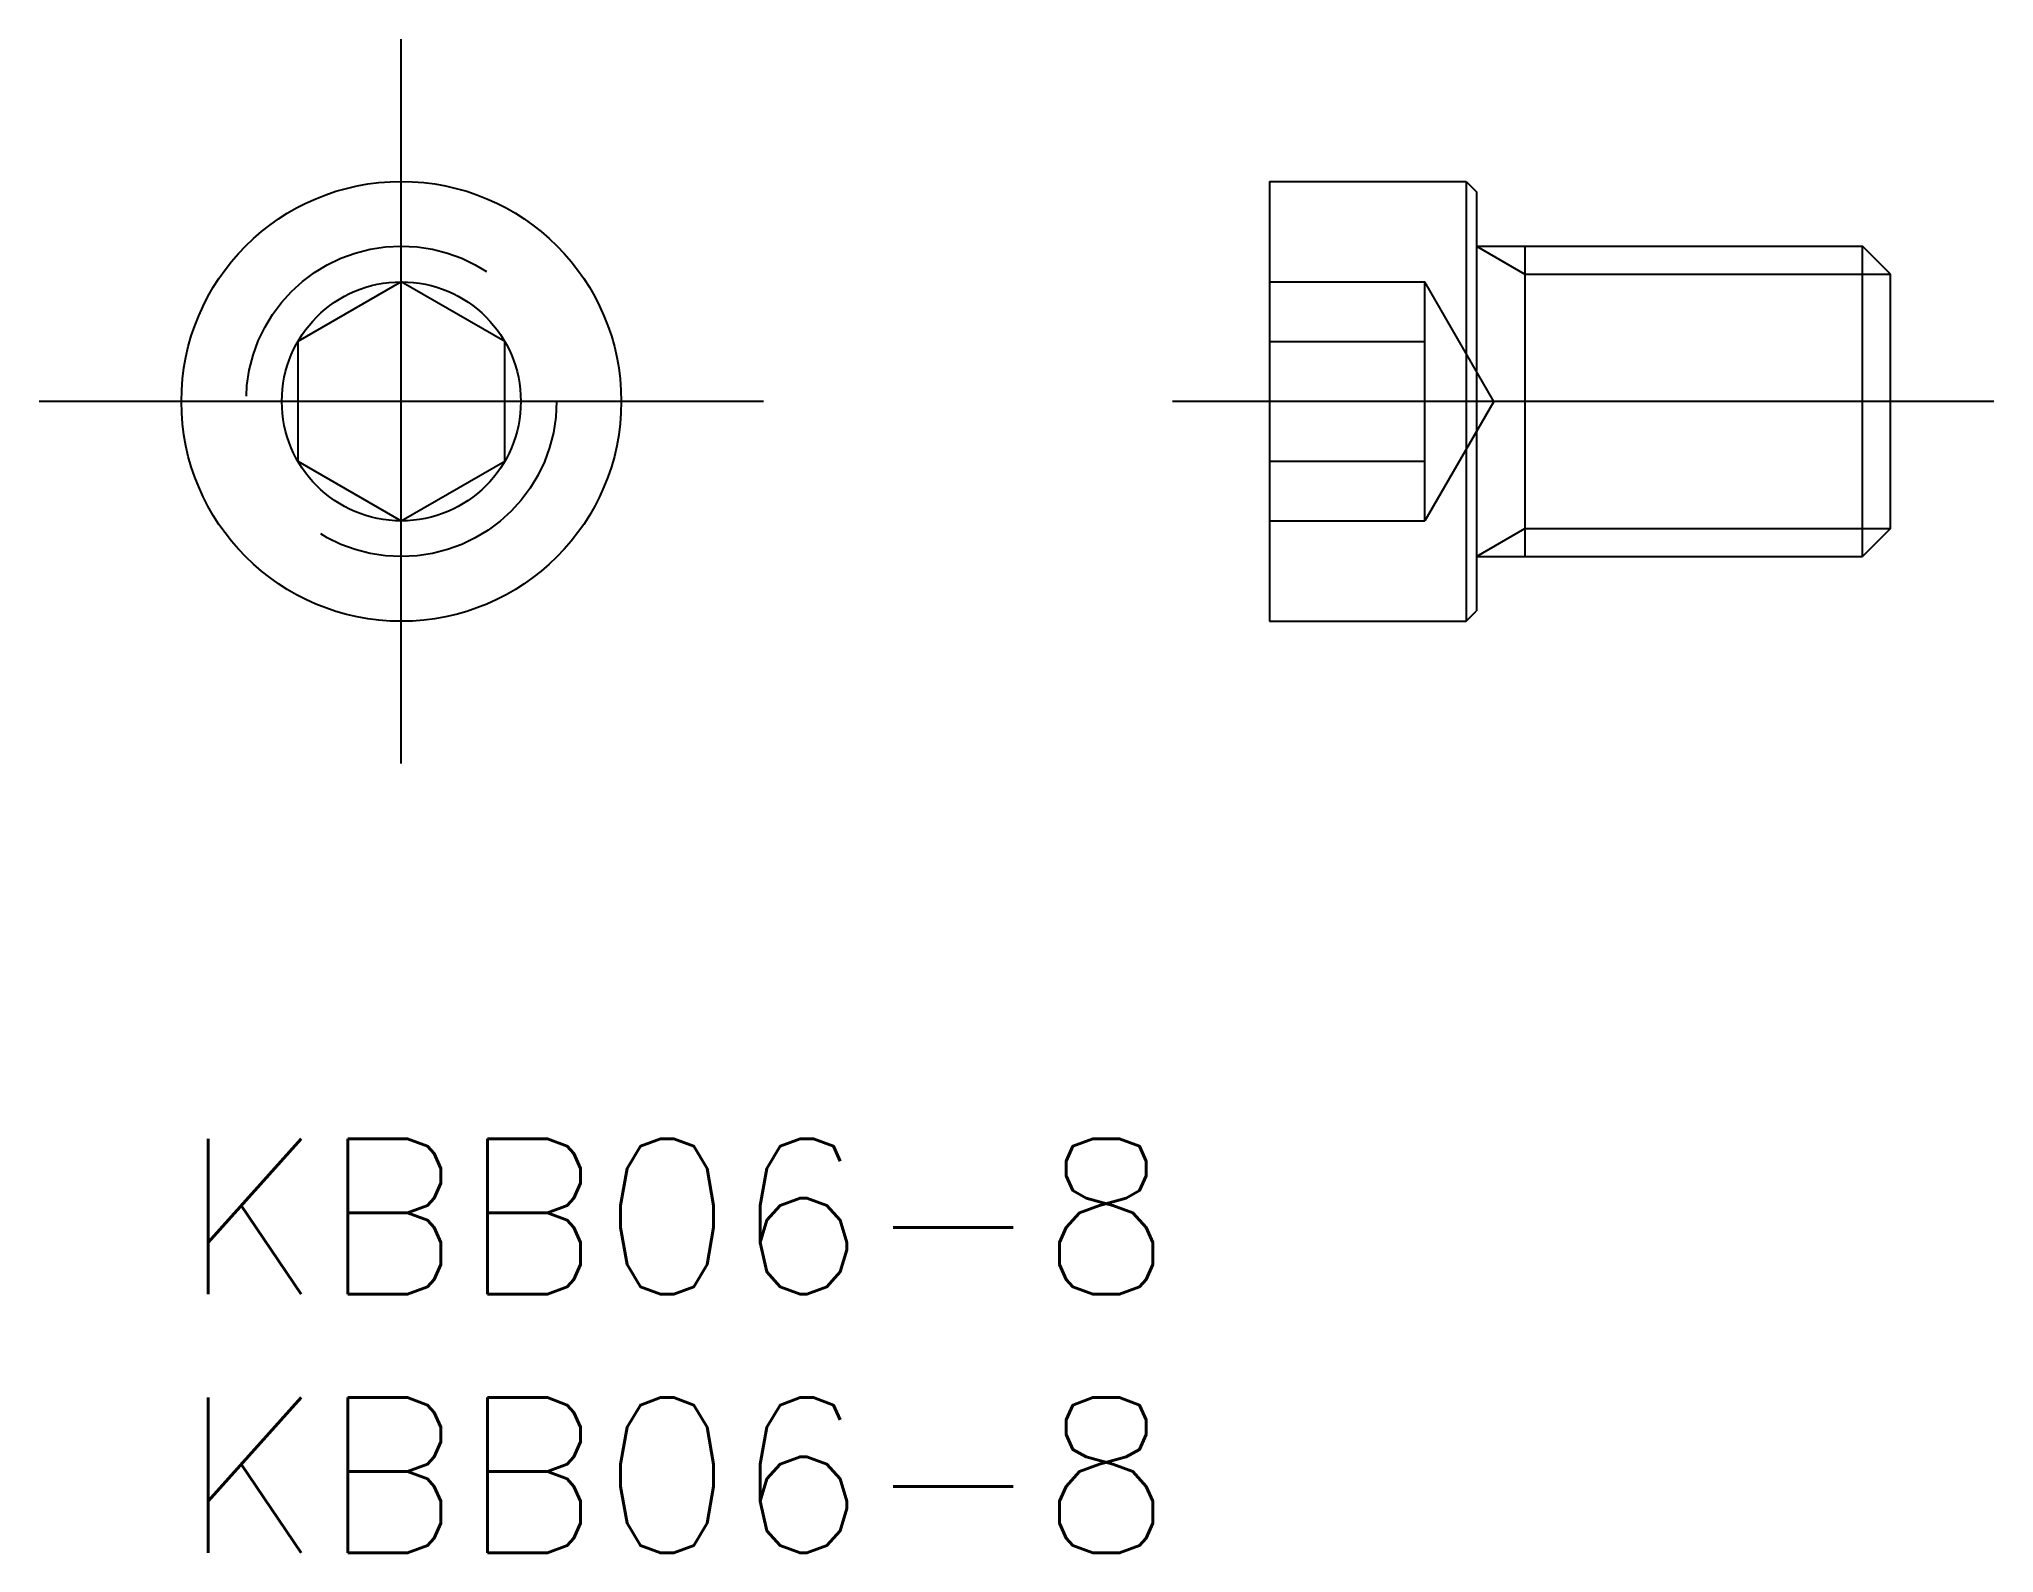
# Model space of a CAD drawing. Extents: x -2.8 to 35, y -8 to 21.3.
import ezdxf

# ---------------------------------------------------------------- set-up
doc = ezdxf.new("R2010")
doc.units = 0
doc.header["$LTSCALE"] = 0.5
doc.linetypes.add('CENTER', pattern=[50.8, 31.75, -6.35, 6.35, -6.35])
doc.linetypes.add('DASHED', pattern=[19.05, 12.7, -6.35])
for name, color, linetype in [('MSM_CENTER', 1, 'CENTER'), ('MSM_CONTINUOUS', 7, 'CONTINUOUS'), ('MSM_DASHED', 4, 'DASHED'), ('MSM_NARROW', 5, 'CONTINUOUS'), ('MSM_PART_NUMBER', 7, 'CONTINUOUS')]:
    doc.layers.add(name, color=color, linetype=linetype)
doc.styles.get("Standard").update_dxf_attribs({"font": 'txt.shx', "height": 3, "bigfont": 'bigfont.shx'})

# ---------------------------------------------------------------- blocks, each defined once
blk = doc.blocks.new('*U2')
at = {"layer": 'MSM_PART_NUMBER'}
blk.add_text('KBB06-8', height=3, dxfattribs=at).set_placement((0, -3))
blk = doc.blocks.new('*U3')
at = {"layer": 'MSM_PART_NUMBER'}
blk.add_text('KBB06-8', height=3, dxfattribs=at).set_placement((0, -8))

msp = doc.modelspace()

# ---------------------------------------------------------------- linework, layer by layer
at = {"layer": 'MSM_CENTER'}
for p, q in [((4.25, 7.25), (4.25, 21.25)), ((11.25, 14.25), (-2.75, 14.25)), ((35.026, 14.25), (19.026, 14.25))]:
    msp.add_line(p, q, dxfattribs=at)
at = {"layer": 'MSM_CONTINUOUS'}
for p, q in [((21.026, 18.5), (24.826, 18.5)), ((21.026, 18.5), (21.026, 10)), ((24.826, 18.5), (25.026, 18.3)), ((24.826, 18.5), (24.826, 10)), ((25.026, 18.3), (25.026, 10.2)), ((25.026, 17.25), (32.484, 17.25)), ((25.964, 17.25), (25.964, 11.25)), ((32.484, 11.25), (32.484, 17.25)), ((33.026, 16.708), (32.484, 17.25)), ((33.026, 11.791), (33.026, 16.708)), ((4.25, 16.559), (2.25, 15.405)), ((6.25, 15.405), (4.25, 16.559)), ((2.25, 15.405), (2.25, 13.095)), ((6.25, 13.095), (6.25, 15.405)), ((2.25, 13.095), (4.25, 11.941)), ((4.25, 11.941), (6.25, 13.095)), ((33.026, 11.791), (32.484, 11.25)), ((25.026, 11.25), (32.484, 11.25)), ((24.826, 10), (25.026, 10.2)), ((21.026, 10), (24.826, 10))]:
    msp.add_line(p, q, dxfattribs=at)
for radius in [4.25, 2.309]:
    msp.add_circle((4.25, 14.25), radius, dxfattribs=at)
at = {"layer": 'MSM_DASHED'}
for p, q in [((21.026, 16.559), (24.026, 16.559)), ((25.359, 14.25), (24.026, 16.559)), ((24.026, 11.941), (24.026, 16.559)), ((21.026, 15.405), (24.026, 15.405)), ((25.359, 14.25), (24.026, 11.941)), ((21.026, 13.095), (24.026, 13.095)), ((21.026, 11.941), (24.026, 11.941))]:
    msp.add_line(p, q, dxfattribs=at)
msp.add_circle((4.25, 14.25), 3, dxfattribs=at)
at = {"layer": 'MSM_NARROW'}
for p, q in [((25.026, 17.25), (25.964, 16.708)), ((25.964, 16.708), (33.026, 16.708)), ((25.026, 11.25), (25.964, 11.791)), ((25.964, 11.791), (33.026, 11.791))]:
    msp.add_line(p, q, dxfattribs=at)

# ---------------------------------------------------------------- block references
at = {"layer": 'MSM_CONTINUOUS'}
for name in ['*U2', '*U3']:
    msp.add_blockref(name, (0, 0), dxfattribs=at)

doc.saveas('drawing.dxf')
